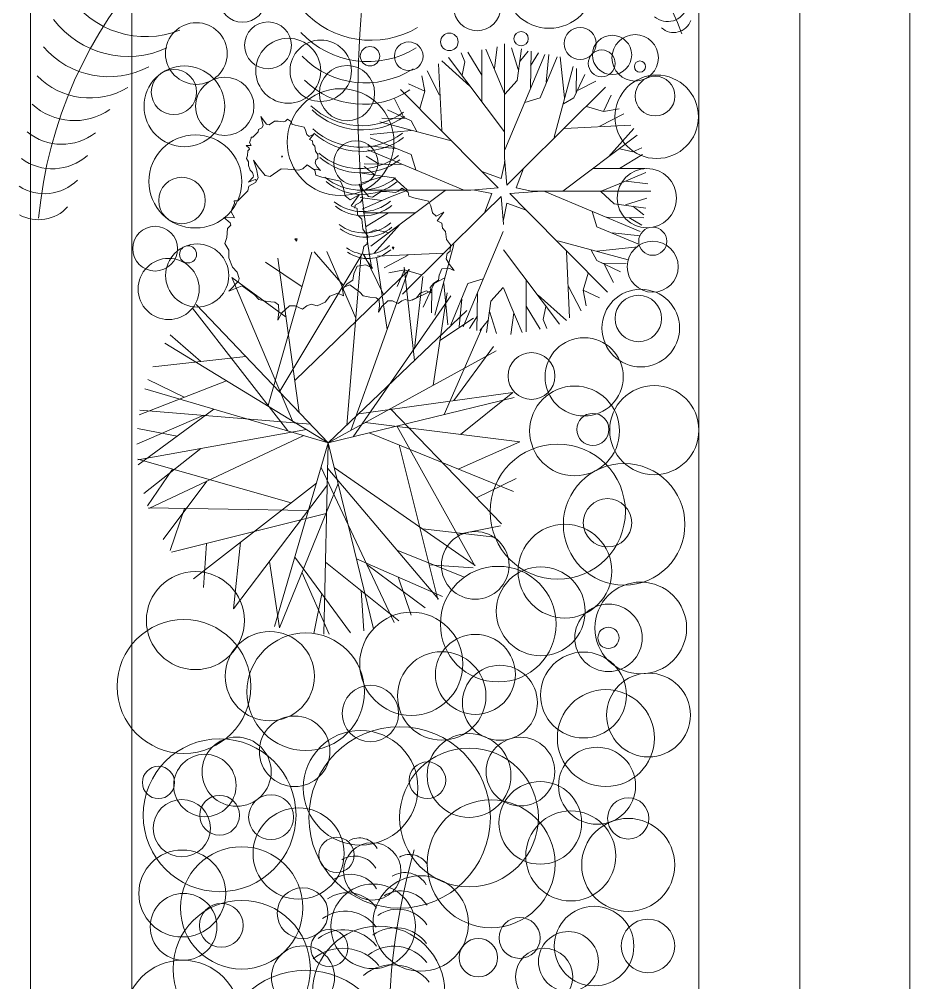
# Model space of a CAD drawing. Header units: millimetres. Extents: x 23218 to 31754, y 14902 to 21214.
# Drawn here: x 27373.22 to 27413.73, y 17137.46 to 17181.3 of the extents above; entities that cross this region are included whole.
import ezdxf

# ---------------------------------------------------------------- set-up
doc = ezdxf.new("R2010")
doc.units = ezdxf.units.MM
for name, color, linetype, lineweight in [('A-FURN', 9, 'Continuous', 13), ('VEGETAZIONE', 94, 'Continuous', 5), ('vetro', 140, 'Continuous', 15)]:
    doc.layers.add(name, color=color, linetype=linetype, lineweight=lineweight)

msp = doc.modelspace()

# ---------------------------------------------------------------- linework, layer by layer
at = {"layer": 'A-FURN'}
for p, q in [((27373.731, 16967.564), (27373.731, 17305.331)), ((27408.731, 16967.564), (27408.731, 17305.331)), ((27378.334, 16972.17), (27378.334, 17300.728)), ((27404.128, 16972.17), (27404.128, 17300.728))]:
    msp.add_line(p, q, dxfattribs=at)
at = {"layer": 'VEGETAZIONE'}
for p, q in [((27394.962, 17178.734), (27394.44, 17179.947)), ((27394.832, 17179.055), (27394.962, 17180.04)), ((27395.297, 17175.039), (27395.297, 17180.18)), ((27395.913, 17179.023), (27395.61, 17180.001)), ((27395.866, 17178.518), (27396.07, 17179.952)), ((27395.288, 17176.181), (27392.746, 17179.562)), ((27393.495, 17179.358), (27393.316, 17179.772)), ((27394.261, 17178.752), (27393.626, 17179.801)), ((27394.261, 17177.539), (27394.261, 17179.912)), ((27395.306, 17175.357), (27397.125, 17179.691)), ((27395.977, 17179.365), (27396.373, 17179.854)), ((27396.473, 17178.176), (27396.502, 17179.854)), ((27396.484, 17179.186), (27396.84, 17179.773)), ((27396.916, 17177.719), (27397.685, 17179.593)), ((27397.19, 17178.436), (27397.318, 17179.691)), ((27398.017, 17177.719), (27397.825, 17179.593)), ((27392.436, 17176.245), (27392.29, 17179.277)), ((27393.723, 17178.256), (27392.436, 17179.405)), ((27393.365, 17178.763), (27393.495, 17179.358)), ((27397.557, 17175.943), (27398.414, 17179.153)), ((27391.67, 17178.029), (27391.54, 17178.734)), ((27392.338, 17177.854), (27391.768, 17178.956)), ((27395.288, 17177.918), (27394.962, 17178.734)), ((27398.449, 17177.719), (27398.956, 17178.795)), ((27398.56, 17177.948), (27398.577, 17179.056)), ((27390.921, 17178.367), (27390.921, 17178.367)), ((27391.67, 17178.029), (27390.921, 17178.367)), ((27395.306, 17177.899), (27395.866, 17178.518)), ((27396.152, 17174.509), (27399.883, 17178.208)), ((27398.641, 17178.078), (27399.452, 17178.485)), ((27394.261, 17174.379), (27390.562, 17178.111)), ((27391.442, 17177.248), (27391.67, 17178.029)), ((27399.801, 17177.1), (27400.14, 17177.85)), ((27400.14, 17177.85), (27400.14, 17177.85)), ((27390.693, 17176.869), (27390.285, 17177.679)), ((27396.216, 17177.508), (27396.916, 17177.719)), ((27397.971, 17177.459), (27398.449, 17177.719)), ((27399.02, 17177.328), (27399.801, 17177.1)), ((27391.051, 17176.676), (27389.976, 17177.184)), ((27399.627, 17176.432), (27400.728, 17177.002)), ((27399.801, 17177.1), (27400.507, 17177.231)), ((27392.827, 17175.784), (27389.617, 17176.641)), ((27390.823, 17176.787), (27389.715, 17176.805)), ((27391.312, 17176.198), (27391.051, 17176.676)), ((27398.017, 17176.334), (27401.049, 17176.481)), ((27391.051, 17176.245), (27389.177, 17176.053)), ((27397.953, 17173.483), (27401.335, 17176.025)), ((27400.029, 17175.047), (27401.177, 17176.334)), ((27391.051, 17175.143), (27389.177, 17175.913)), ((27390.334, 17175.417), (27389.079, 17175.545)), ((27393.414, 17173.534), (27389.079, 17175.353)), ((27391.263, 17174.443), (27391.051, 17175.143)), ((27400.524, 17174.509), (27401.574, 17175.145)), ((27400.536, 17175.405), (27401.131, 17175.275)), ((27401.131, 17175.275), (27401.545, 17175.454)), ((27390.595, 17174.7), (27388.916, 17174.729)), ((27389.585, 17174.712), (27388.998, 17175.067)), ((27395.141, 17174.059), (27395.287, 17174.743)), ((27395.298, 17175.003), (27395.4, 17173.76)), ((27390.253, 17174.094), (27388.819, 17174.298)), ((27389.405, 17174.204), (27388.916, 17174.601)), ((27395.011, 17173.627), (27394.261, 17174.379)), ((27394.261, 17174.379), (27395.141, 17174.059)), ((27395.4, 17173.76), (27396.152, 17174.509)), ((27396.152, 17174.509), (27395.831, 17173.629)), ((27399.312, 17174.509), (27401.685, 17174.509)), ((27400.507, 17173.809), (27401.72, 17174.33)), ((27389.748, 17174.14), (27388.77, 17173.837)), ((27390.872, 17173.534), (27390.253, 17174.094)), ((27399.691, 17173.483), (27400.507, 17173.809)), ((27400.828, 17173.939), (27401.813, 17173.809)), ((27393.732, 17173.524), (27388.591, 17173.524)), ((27392.59, 17173.515), (27389.208, 17170.973)), ((27390.852, 17173.515), (27390.036, 17173.189)), ((27393.768, 17173.526), (27395.011, 17173.627)), ((27394.712, 17173.369), (27394.027, 17173.515)), ((27394.391, 17172.489), (27394.712, 17173.369)), ((27396.776, 17173.472), (27395.532, 17173.371)), ((27395.532, 17173.371), (27396.282, 17172.619)), ((27395.831, 17173.629), (27396.516, 17173.483)), ((27396.608, 17173.474), (27401.952, 17173.474)), ((27397.129, 17173.464), (27401.464, 17171.645)), ((27399.671, 17173.464), (27400.29, 17172.904)), ((27389.716, 17173.059), (27388.73, 17173.189)), ((27390.036, 17173.189), (27388.824, 17172.668)), ((27395.143, 17173.238), (27394.391, 17172.489)), ((27395.245, 17171.995), (27395.143, 17173.238)), ((27395.402, 17172.939), (27395.256, 17172.254)), ((27396.282, 17172.619), (27395.402, 17172.939)), ((27400.796, 17172.858), (27401.773, 17173.161)), ((27391.231, 17172.489), (27388.858, 17172.489)), ((27390.019, 17172.489), (27388.969, 17171.853)), ((27394.391, 17172.489), (27390.66, 17168.79)), ((27396.282, 17172.619), (27399.981, 17168.887)), ((27399.28, 17172.555), (27399.492, 17171.855)), ((27400.29, 17172.904), (27401.724, 17172.7)), ((27401.138, 17172.794), (27401.627, 17172.397)), ((27399.948, 17172.298), (27401.627, 17172.269)), ((27400.958, 17172.286), (27401.545, 17171.931)), ((27389.412, 17171.723), (27388.998, 17171.544)), ((27390.514, 17171.951), (27389.366, 17170.664)), ((27390.007, 17171.592), (27389.412, 17171.723)), ((27395.237, 17171.641), (27393.418, 17167.307)), ((27399.492, 17171.855), (27401.366, 17171.085)), ((27397.716, 17171.214), (27400.926, 17170.357)), ((27400.209, 17171.581), (27401.464, 17171.453)), ((27388.527, 17167.698), (27387.217, 17170.737)), ((27392.986, 17171.055), (27392.129, 17167.845)), ((27395.255, 17170.817), (27397.797, 17167.436)), ((27398.107, 17170.753), (27398.253, 17167.721)), ((27399.231, 17170.8), (27399.492, 17170.322)), ((27399.492, 17170.753), (27401.366, 17170.945)), ((27384.54, 17163.729), (27386.531, 17170.705)), ((27385.957, 17163.416), (27384.986, 17170.43)), ((27385.073, 17164.38), (27388.801, 17170.603)), ((27387.958, 17169.196), (27386.637, 17170.714)), ((27388.123, 17162.838), (27388.77, 17170.609)), ((27389.789, 17168.776), (27388.906, 17170.584)), ((27389.951, 17167.182), (27389.472, 17170.456)), ((27392.526, 17170.664), (27389.494, 17170.517)), ((27390.916, 17170.566), (27389.815, 17169.996)), ((27399.492, 17170.322), (27400.567, 17169.814)), ((27386.081, 17169.128), (27384.412, 17170.252)), ((27385.756, 17164.871), (27390.968, 17169.917)), ((27388.302, 17162.592), (27390.939, 17169.93)), ((27390.742, 17169.898), (27390.036, 17169.767)), ((27390.742, 17169.898), (27390.403, 17169.148)), ((27391.206, 17165.781), (27390.733, 17170.023)), ((27391.523, 17169.67), (27390.742, 17169.898)), ((27399.72, 17170.211), (27400.828, 17170.193)), ((27399.85, 17170.129), (27400.258, 17169.319)), ((27385.644, 17163.027), (27382.891, 17169.551)), ((27385.358, 17167.748), (27382.894, 17169.553)), ((27391.193, 17166.314), (27391.578, 17169.601)), ((27392.572, 17169.539), (27392.094, 17169.279)), ((27394.327, 17169.49), (27393.627, 17169.279)), ((27396.282, 17169.459), (27396.282, 17167.086)), ((27399.101, 17169.75), (27398.873, 17168.969)), ((27390.403, 17169.148), (27390.403, 17169.148)), ((27392.094, 17169.279), (27391.587, 17168.203)), ((27391.983, 17169.05), (27391.966, 17167.942)), ((27392.526, 17169.279), (27392.718, 17167.405)), ((27393.627, 17169.279), (27392.858, 17167.405)), ((27395.237, 17169.099), (27394.677, 17168.48)), ((27395.255, 17169.08), (27395.581, 17168.264)), ((27398.205, 17169.144), (27398.775, 17168.042)), ((27388.413, 17162.308), (27392.858, 17168.714)), ((27391.902, 17168.92), (27391.091, 17168.513)), ((27392.043, 17164.637), (27392.683, 17168.856)), ((27393.353, 17168.562), (27393.225, 17167.307)), ((27394.071, 17168.822), (27394.041, 17167.144)), ((27396.82, 17168.742), (27398.107, 17167.593)), ((27398.873, 17168.969), (27399.003, 17168.264)), ((27398.873, 17168.969), (27399.622, 17168.631)), ((27399.622, 17168.631), (27399.622, 17168.631)), ((27385.442, 17162.57), (27381.094, 17168.159)), ((27387.278, 17162.032), (27381.267, 17168.329)), ((27394.677, 17168.48), (27394.473, 17167.046)), ((27395.581, 17168.264), (27396.103, 17167.051)), ((27396.282, 17168.246), (27396.917, 17167.197)), ((27397.178, 17168.234), (27397.048, 17167.64)), ((27387.278, 17162.032), (27393.576, 17168.043)), ((27392.353, 17166.679), (27393.878, 17167.709)), ((27394.059, 17167.812), (27393.703, 17167.225)), ((27394.63, 17167.975), (27394.933, 17166.997)), ((27395.711, 17167.943), (27395.581, 17166.958)), ((27392.554, 17163.315), (27394.265, 17167.225)), ((27394.566, 17167.633), (27394.17, 17167.144)), ((27397.048, 17167.64), (27397.227, 17167.226)), ((27381.476, 17165.731), (27380.086, 17166.938)), ((27387.278, 17162.032), (27379.842, 17166.559)), ((27392.994, 17163.952), (27394.799, 17166.416)), ((27383.529, 17165.96), (27379.287, 17165.486)), ((27387.278, 17162.032), (27394.917, 17166.208)), ((27382.64, 17164.856), (27378.665, 17163.301)), ((27380.716, 17164.103), (27379.062, 17164.909)), ((27387.278, 17162.032), (27378.924, 17164.48)), ((27388.662, 17163.353), (27395.677, 17164.323)), ((27393.296, 17162.407), (27395.678, 17164.32)), ((27387.278, 17162.032), (27395.737, 17164.088)), ((27381.612, 17163.281), (27378.573, 17161.97)), ((27382.067, 17163.559), (27378.63, 17161.028)), ((27386.472, 17162.876), (27378.701, 17163.523)), ((27390.117, 17163.554), (27395.163, 17158.342)), ((27388.957, 17162.95), (27395.984, 17162.071)), ((27380.404, 17162.334), (27378.597, 17162.684)), ((27386.281, 17162.639), (27378.607, 17161.253)), ((27389.137, 17162.484), (27395.697, 17159.817)), ((27390.414, 17162.767), (27393.94, 17156.427)), ((27386.158, 17162.36), (27379.104, 17159.035)), ((27387.278, 17162.032), (27384.83, 17153.677)), ((27387.278, 17162.032), (27387.075, 17153.328)), ((27387.278, 17162.032), (27389.335, 17153.573)), ((27393.189, 17160.837), (27395.984, 17162.068)), ((27381.481, 17161.772), (27378.885, 17159.719)), ((27390.498, 17161.931), (27392.262, 17154.894)), ((27385.581, 17159.294), (27378.605, 17161.284)), ((27380.182, 17160.834), (27379.058, 17159.166)), ((27386.95, 17160.911), (27390.275, 17153.858)), ((27387.251, 17160.864), (27392.288, 17154.912)), ((27387.554, 17160.897), (27393.96, 17156.452)), ((27381.746, 17160.28), (27379.77, 17157.626)), ((27394.022, 17159.521), (27395.83, 17160.404)), ((27386.74, 17160.196), (27381.15, 17155.848)), ((27387.233, 17160.119), (27382.96, 17154.473)), ((27387.73, 17160.173), (27385.063, 17153.612)), ((27386.347, 17158.948), (27379.094, 17159.065)), ((27380.734, 17159.038), (27380.08, 17157.136)), ((27387.177, 17158.812), (27380.14, 17157.048)), ((27391.561, 17158.117), (27394.848, 17157.732)), ((27393.143, 17157.861), (27395.117, 17158.246)), ((27381.731, 17157.447), (27381.592, 17155.44)), ((27383.288, 17157.51), (27382.957, 17154.474)), ((27378.344, 17157.086), (27378.335, 17157.086)), ((27385.751, 17156.821), (27388.282, 17153.384)), ((27388.561, 17156.755), (27392.471, 17155.044)), ((27390.401, 17157.142), (27393.477, 17155.919)), ((27384.594, 17156.632), (27385.06, 17153.613)), ((27387.152, 17156.603), (27390.486, 17153.938)), ((27389.029, 17156.5), (27391.684, 17154.523)), ((27391.863, 17156.485), (27393.87, 17156.346)), ((27386.083, 17156.121), (27387.314, 17153.326)), ((27390.453, 17155.927), (27391.053, 17154.187)), ((27386.976, 17155.158), (27386.625, 17153.351)), ((27388.765, 17155.314), (27388.894, 17153.477))]:
    msp.add_line(p, q, dxfattribs=at)
for points in [[(27384.013, 17173.963), (27383.947, 17174.011), (27383.645, 17173.889), (27383.865, 17174.115), (27383.881, 17174.179), (27383.834, 17174.323), (27383.729, 17174.435), (27383.641, 17174.65), (27383.641, 17174.818), (27383.555, 17174.97), (27383.596, 17175.107), (27383.614, 17175.315), (27383.69, 17175.387), (27383.679, 17175.443), (27383.534, 17175.563), (27383.772, 17175.556), (27383.698, 17175.692), (27383.718, 17175.772), (27383.772, 17175.893), (27383.767, 17175.941), (27383.849, 17175.941), (27384.08, 17176.175), (27384.097, 17176.279), (27384.249, 17176.36), (27384.315, 17176.465), (27384.274, 17176.665), (27384.209, 17176.872), (27384.312, 17176.721), (27384.469, 17176.522), (27384.587, 17176.498), (27384.835, 17176.668), (27384.99, 17176.661), (27385.24, 17176.639), (27385.33, 17176.671), (27385.426, 17176.76), (27385.603, 17176.641), (27385.625, 17176.529), (27385.762, 17176.482), (27386.185, 17176.389), (27386.242, 17176.253), (27386.294, 17176.061), (27386.403, 17175.965), (27386.612, 17176.079), (27386.427, 17175.83), (27386.56, 17175.766), (27386.575, 17175.622), (27386.667, 17175.527), (27386.695, 17175.303), (27386.804, 17175.143), (27386.794, 17174.967), (27386.712, 17174.902), (27386.683, 17174.75), (27386.776, 17174.59), (27386.915, 17174.415), (27386.759, 17174.486), (27386.61, 17174.467)], [(27388.48, 17172.711), (27388.502, 17172.849), (27388.745, 17172.979), (27388.852, 17173.146), (27388.785, 17173.466), (27388.682, 17173.798), (27388.847, 17173.556), (27389.099, 17173.237), (27389.287, 17173.2), (27389.683, 17173.472), (27389.931, 17173.46), (27390.332, 17173.425), (27390.476, 17173.477), (27390.63, 17173.619), (27390.913, 17173.428), (27390.948, 17173.249), (27391.167, 17173.174), (27391.843, 17173.024), (27391.935, 17172.807), (27392.018, 17172.5), (27392.192, 17172.347), (27392.527, 17172.529), (27392.231, 17172.13), (27392.444, 17172.029), (27392.467, 17171.798), (27392.614, 17171.645), (27392.659, 17171.287), (27392.834, 17171.031), (27392.818, 17170.749), (27392.687, 17170.646), (27392.641, 17170.402), (27392.789, 17170.147), (27393.011, 17169.866), (27392.762, 17169.98), (27392.449, 17169.94), (27392.327, 17169.657), (27392.297, 17169.426), (27392.081, 17169.297), (27391.915, 17169.103), (27391.948, 17168.86), (27391.745, 17168.948), (27391.456, 17168.844), (27391.283, 17168.625), (27390.988, 17168.495), (27390.779, 17168.558), (27390.618, 17168.493), (27390.454, 17168.363), (27390.195, 17168.49), (27389.984, 17168.489), (27389.71, 17168.231), (27389.568, 17167.973), (27389.6, 17168.268), (27389.584, 17168.524), (27389.45, 17168.626), (27389.166, 17168.65), (27388.867, 17168.725), (27388.71, 17168.89), (27388.263, 17169.221), (27387.976, 17169.105)]]:
    msp.add_lwpolyline(points, dxfattribs=at)
for points in [[(27388.687, 17173.31), (27388.317, 17172.811), (27388.583, 17172.685), (27388.612, 17172.397), (27388.796, 17172.206), (27388.852, 17171.757), (27389.071, 17171.438), (27389.05, 17171.086), (27388.887, 17170.957), (27388.829, 17170.652), (27389.015, 17170.333), (27389.292, 17169.982), (27388.98, 17170.124), (27388.589, 17170.074), (27388.437, 17169.72), (27388.399, 17169.432), (27388.129, 17169.27), (27387.921, 17169.028), (27387.963, 17168.724), (27387.709, 17168.835), (27387.348, 17168.704), (27387.132, 17168.431), (27386.763, 17168.268), (27386.502, 17168.346), (27386.3, 17168.265), (27386.096, 17168.104), (27385.772, 17168.262), (27385.508, 17168.26), (27385.165, 17167.937), (27384.988, 17167.616), (27385.028, 17167.985), (27385.008, 17168.305), (27384.841, 17168.432), (27384.485, 17168.462), (27384.112, 17168.555), (27383.916, 17168.762), (27383.357, 17169.175), (27382.753, 17168.931), (27383.193, 17169.382), (27383.224, 17169.511), (27383.13, 17169.798), (27382.92, 17170.021), (27382.745, 17170.453), (27382.745, 17170.789), (27382.572, 17171.092), (27382.655, 17171.365), (27382.691, 17171.782), (27382.842, 17171.927), (27382.819, 17172.039), (27382.531, 17172.277), (27383.006, 17172.265), (27382.858, 17172.536), (27382.897, 17172.696), (27383.006, 17172.937), (27382.996, 17173.033), (27383.161, 17173.034), (27383.622, 17173.502), (27383.656, 17173.71), (27383.96, 17173.873), (27384.093, 17174.082), (27384.009, 17174.482), (27383.88, 17174.897), (27384.086, 17174.594), (27384.401, 17174.196), (27384.637, 17174.149), (27385.132, 17174.489), (27385.442, 17174.475), (27385.943, 17174.43), (27386.123, 17174.495), (27386.315, 17174.673), (27386.669, 17174.435), (27386.713, 17174.211), (27386.987, 17174.116), (27387.832, 17173.929), (27387.947, 17173.658), (27388.051, 17173.274), (27388.268, 17173.083)], [(27385.197, 17175.077), (27385.185, 17175.029), (27385.147, 17175.076)], [(27385.856, 17171.306), (27385.832, 17171.209), (27385.757, 17171.305)], [(27390.262, 17170.925), (27390.243, 17170.848), (27390.183, 17170.925)]]:
    msp.add_lwpolyline(points, close=True, dxfattribs=at)
for centre, radius in [((27397.329, 17182.934), 2.045), ((27383.376, 17182.225), 1.058), ((27394.051, 17181.847), 1.066), ((27381.273, 17179.742), 1.403), ((27384.534, 17180.116), 1.066), ((27398.735, 17180.199), 0.725), ((27385.455, 17178.959), 1.479), ((27392.787, 17180.272), 0.399), ((27396.051, 17180.417), 0.326), ((27400.187, 17179.677), 0.895), ((27401.238, 17179.547), 1.059), ((27386.934, 17178.959), 1.398), ((27389.174, 17179.62), 0.44), ((27390.937, 17179.62), 0.652), ((27399.715, 17179.294), 0.609), ((27380.73, 17177.34), 1.837), ((27388.128, 17177.941), 1.257), ((27401.456, 17179.149), 0.254), ((27380.254, 17177.991), 1.03), ((27382.567, 17177.34), 1.327), ((27402.218, 17176.863), 1.898), ((27402.146, 17177.805), 0.905), ((27387.835, 17175.711), 2.43), ((27381.225, 17173.92), 2.116), ((27388.533, 17174.761), 1.008), ((27401.773, 17173.161), 1.348), ((27380.618, 17173.053), 1.058), ((27379.398, 17170.865), 1.018), ((27402.038, 17171.2), 0.639), ((27402.038, 17170.04), 1.16), ((27381.313, 17169.643), 1.436), ((27380.897, 17170.603), 0.39), ((27380.014, 17169.03), 1.392), ((27401.494, 17167.25), 1.766), ((27401.385, 17167.685), 1.057), ((27398.917, 17165.033), 1.78), ((27396.523, 17165.069), 1.066), ((27398.483, 17162.57), 2.045), ((27402.108, 17162.605), 2.028), ((27399.316, 17162.641), 0.73), ((27397.716, 17158.898), 3.077), ((27400.738, 17158.319), 2.767), ((27399.98, 17158.391), 1.1), ((27398.043, 17156.191), 2.132), ((27393.96, 17156.452), 1.54), ((27395.007, 17153.78), 2.63), ((27396.943, 17154.365), 2.022), ((27381.231, 17153.942), 2.231), ((27401.491, 17153.605), 2.088), ((27400.024, 17153.156), 1.534), ((27391.054, 17151.974), 2.348), ((27380.708, 17150.943), 3.044), ((27400.024, 17153.156), 0.484), ((27384.616, 17151.411), 2.03), ((27386.248, 17150.703), 2.674), ((27393.97, 17151.492), 1.82), ((27392.437, 17150.511), 2.012), ((27398.888, 17150.555), 1.954), ((27395.085, 17150.202), 1.706), ((27401.847, 17149.645), 1.906), ((27389.192, 17149.712), 1.284), ((27399.905, 17148.596), 2.207), ((27385.746, 17147.994), 1.605), ((27388.746, 17146.333), 2.609), ((27390.522, 17144.985), 4.128), ((27382.332, 17145.085), 3.478), ((27383.105, 17147.066), 1.573), ((27393.679, 17146.891), 1.906), ((27396.02, 17147.07), 1.563), ((27393.679, 17144.985), 3.157), ((27399.504, 17146.426), 1.754), ((27381.662, 17146.439), 1.42), ((27391.785, 17146.677), 0.834), ((27379.551, 17146.576), 0.735), ((27396.92, 17144.738), 1.881), ((27380.613, 17144.494), 1.302), ((27382.332, 17145.085), 0.903), ((27384.673, 17144.997), 1.023), ((27384.055, 17145.812), 1.30914869920264e-14), ((27394.683, 17142.878), 2.909), ((27400.922, 17144.941), 0.937), ((27385.926, 17143.345), 2.074), ((27398.308, 17143.233), 2.047), ((27400.922, 17142.825), 2.116), ((27387.654, 17143.279), 0.803), ((27383.336, 17140.871), 2.783), ((27389.276, 17142.529), 1.308), ((27380.632, 17141.525), 1.978), ((27391.482, 17140.161), 2.171), ((27389.315, 17140.032), 1.923), ((27380.692, 17140.007), 1.52), ((27386.108, 17140.63), 1.155), ((27383.336, 17138.089), 3.124), ((27382.409, 17140.076), 0.997), ((27399.368, 17139.134), 1.81), ((27395.981, 17139.505), 0.932), ((27401.822, 17139.138), 1.217), ((27387.327, 17139.044), 0.845), ((27389.566, 17137.033), 3.01), ((27398.202, 17138.427), 1.363), ((27394.102, 17138.607), 0.875), ((27386.127, 17137.708), 1.435), ((27397.097, 17137.735), 1.304), ((27380.643, 17135.85), 2.638), ((27386.241, 17134.141), 3.889)]:
    msp.add_circle(centre, radius, dxfattribs=at)
for centre, radius, start, end in [((27393.891, 17170.428), 19.877, 100.5408, 174.7461), ((27435.754, 17177.653), 47.137, 164.8546, 189.4139), ((27390.048, 17175.818), 14.152, 19.8929, 89.1654), ((27378.979, 17184.766), 4.255, 213.85, 291.2449), ((27389.217, 17184.514), 4.17, 221.816, 300.5554), ((27402.712, 17182.119), 0.923, 229.969, 343.3158), ((27378.164, 17183.867), 4.255, 217.2136, 294.6086), ((27402.993, 17181.514), 0.817, 227.6963, 341.0431), ((27389.084, 17183.546), 4.17, 223.0065, 301.7459), ((27377.279, 17182.588), 3.9, 220.5773, 297.9722), ((27388.958, 17182.406), 4, 224.197, 302.9363), ((27376.425, 17181.036), 3.319, 223.9409, 301.3358), ((27388.856, 17181.217), 3.784, 225.3875, 304.1268), ((27375.719, 17179.525), 2.836, 227.3045, 304.6995), ((27388.773, 17179.788), 3.33, 226.5779, 305.3173), ((27388.826, 17179.595), 3.33, 226.5779, 305.3173), ((27375.154, 17178.094), 2.482, 230.6682, 308.0631), ((27388.736, 17178.7), 3.219, 227.7684, 306.5078), ((27388.789, 17178.508), 3.219, 227.7684, 306.5078), ((27388.724, 17177.372), 2.868, 228.9589, 307.6983), ((27374.728, 17176.911), 2.411, 234.0318, 311.4267), ((27388.777, 17177.179), 2.868, 228.9589, 307.6983), ((27394.855, 17174.836), 0.442, 347.9659, 0), ((27395.739, 17175.039), 0.442, 180, 184.6649), ((27374.363, 17175.492), 2.127, 237.3954, 314.7904), ((27388.747, 17176.067), 2.54, 230.1494, 308.8887), ((27388.8, 17175.874), 2.54, 230.1494, 308.8887), ((27393.732, 17173.967), 0.442, 270, 274.6649), ((27393.935, 17173.082), 0.442, 77.9659, 90), ((27396.608, 17173.916), 0.442, 257.9659, 270), ((27396.811, 17173.031), 0.442, 90, 94.6649), ((27388.811, 17174.573), 2.022, 231.3398, 310.0792), ((27374.095, 17173.951), 1.773, 240.7591, 318.154), ((27388.864, 17174.38), 2.022, 231.3398, 310.0792), ((27395.688, 17172.162), 0.442, 167.9659, 180), ((27388.896, 17173.431), 1.853, 232.5303, 311.2697), ((27388.949, 17173.238), 1.853, 232.5303, 311.2697), ((27394.804, 17171.959), 0.442, 0, 4.6649), ((27389.019, 17172.15), 1.545, 233.7208, 312.4602), ((27389.072, 17171.957), 1.545, 233.7208, 312.4602), ((27388.687, 17143.115), 0.938, 29.0937, 119.7906), ((27388.475, 17142.103), 1.125, 30.7091, 121.406), ((27420.195, 17135.27), 30.162, 164.1567, 206.3219), ((27390.978, 17142.364), 0.938, 29.0937, 119.7906), ((27388.289, 17140.991), 1.406, 32.3244, 123.0214), ((27390.766, 17141.351), 1.125, 30.7091, 121.406), ((27388.148, 17139.967), 1.594, 33.9398, 124.6368), ((27390.58, 17140.239), 1.406, 32.3244, 123.0214), ((27388.043, 17138.986), 1.735, 35.5552, 126.2522), ((27390.439, 17139.215), 1.594, 33.9398, 124.6368), ((27387.97, 17138.002), 1.875, 37.1706, 127.8676), ((27390.334, 17138.234), 1.735, 35.5552, 126.2522), ((27387.93, 17136.923), 2.11, 38.786, 129.483), ((27390.261, 17137.251), 1.875, 37.1706, 127.8676), ((27390.221, 17136.172), 2.11, 38.786, 129.483)]:
    msp.add_arc(centre, radius, start, end, dxfattribs=at)
at = {"layer": 'vetro'}
for p, q in [((27408.731, 17305.331), (27408.731, 16967.564)), ((27413.731, 17305.331), (27413.731, 16967.564))]:
    msp.add_line(p, q, dxfattribs=at)

doc.saveas('drawing.dxf')
